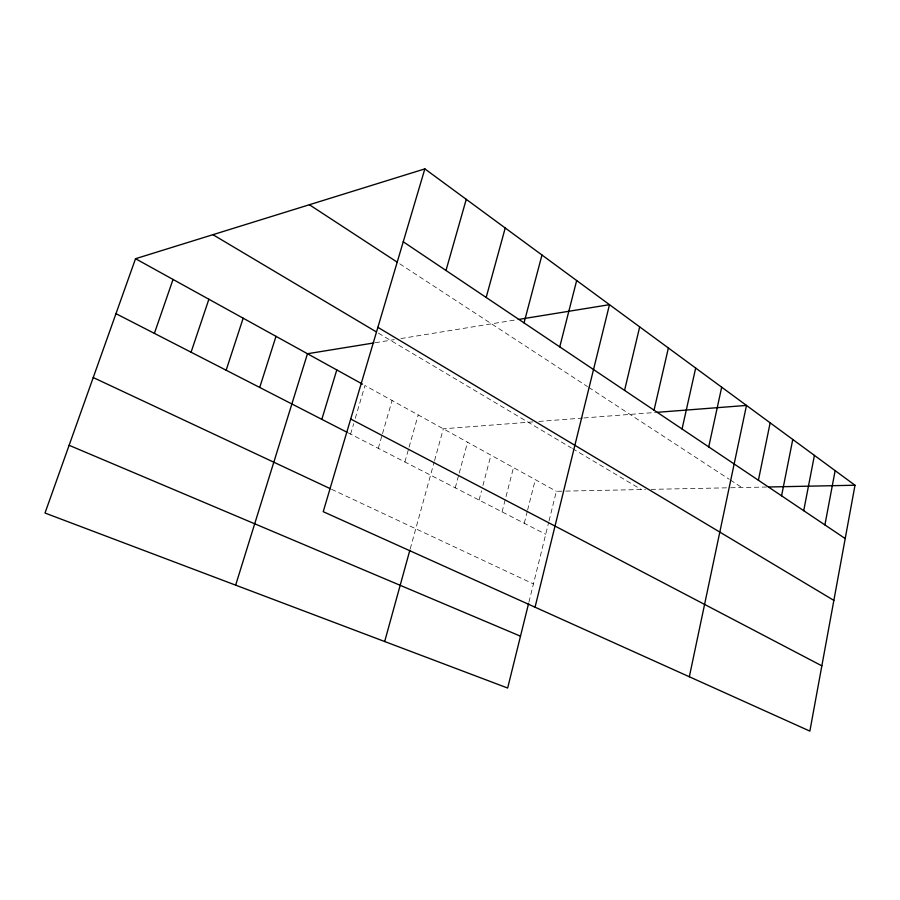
<?xml version="1.0" encoding="UTF-8"?>
<svg xmlns="http://www.w3.org/2000/svg" width="900" height="900" viewBox="0 0 900 900"><rect width="100%" height="100%" fill="white"/><g stroke="black" fill="none" stroke-linecap="round" stroke-linejoin="round"><path stroke-width="0.67" stroke-dasharray="4.5 3.38" d="M528.93 602.123L548.719 522.191M549.056 520.841L556.369 491.287L564.457 491.119M524.273 523.271L527.288 511.369M527.614 510.053L535.309 479.644M502.076 511.875L513.506 467.595M479.081 500.074L481.522 490.815M482.918 485.527L490.939 455.119M455.254 487.834L458.876 474.412M459.236 473.074L467.561 442.204M410.231 548.842L434.194 461.914M434.565 460.586L443.317 428.805L533.543 421.853M404.899 461.993L408.701 448.537M409.072 447.199L418.174 414.911M378.281 448.324L382.106 435.037M382.5 433.71L392.085 400.489M350.606 434.115L353.711 423.608M355.264 418.354L364.973 385.515L556.369 491.287M375.277 342.72L394.335 339.626M400.905 338.558L518.962 319.376M538.864 421.436L582.548 418.072M583.909 417.96L655.976 412.402M565.808 491.096L645.536 489.476M651.127 489.364L729.281 487.777M730.676 487.755L767.149 487.012M331.515 489.262L533.43 583.931M348.21 432.889L545.726 534.285M378.461 333.157L571.342 447.919M572.512 448.616L641.329 489.566M399.746 263.824L587.52 386.606M588.668 387.36L729.259 479.295M730.395 480.037L741.847 487.53"/><path stroke-width="1.35" d="M855 485.235L809.865 731.115L323.224 511.684L424.856 168.885L855 485.235L768.555 486.99M824.906 524.914L835.144 470.632M803.711 510.683L814.421 455.389M781.571 495.81L792.776 439.47M758.408 480.251L770.153 422.831M689.344 676.766L746.482 405.428L657.337 412.301M708.727 446.906L721.688 387.191M682.054 428.996L695.678 368.066M654.041 410.175L668.385 347.985M624.566 390.386L639.686 326.88M535.05 607.196L609.48 304.673L518.962 319.376M528.604 603.428L507.656 688.039L45 513.034L135.529 258.716L424.856 168.885M559.755 346.871L576.664 280.53M524.036 322.886L541.969 255.015M486.18 297.461L505.226 227.993M384.683 641.531L409.86 550.181M445.995 270.484L466.256 199.328M321.829 419.344L336.791 369.934M235.654 585.146L307.474 353.734L373.905 342.945M259.718 387.461L276.007 336.341M226.148 370.226L243.169 318.195M191.07 352.215L208.879 299.25M154.384 333.382L173.036 279.439M69.109 445.298L520.493 636.199M93.229 377.55L330.289 488.689M115.976 313.661L347.006 432.27M350.696 419.029L821.846 665.842M135.529 258.716L362.52 384.154M212.94 234.686L376.076 331.74M377.887 327.33L833.861 600.39M309.397 204.739L397.406 262.294M403.245 241.774L845.212 538.549"/></g></svg>
